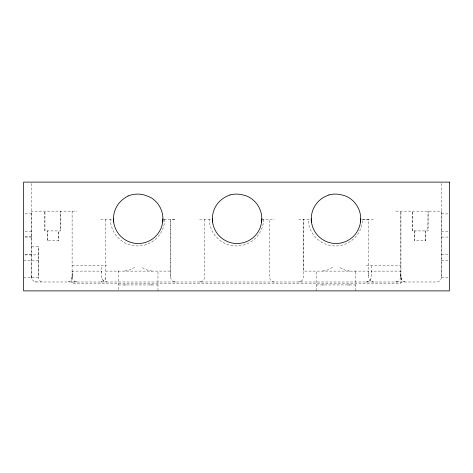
<?xml version="1.0" encoding="UTF-8"?>
<svg xmlns="http://www.w3.org/2000/svg" width="473" height="473" viewBox="0 0 473 473"><rect width="100%" height="100%" fill="white"/><g stroke="black" fill="none" stroke-linecap="round" stroke-linejoin="round"><path stroke-width="0.35" stroke-dasharray="2.37 1.77" d="M395.942 211.135L441.439 211.135L441.439 277.042C441.492 279.673 439.121 282.014 436.496 281.985L36.504 281.985C33.861 282.009 31.543 279.691 31.561 277.042L31.561 211.135L77.052 211.135M31.732 278.325L31.561 276.581M31.561 246.226L38.484 246.226L38.484 277.586C38.473 279.939 40.53 281.997 42.883 281.985M44.911 230.913L44.911 211.135L44.911 230.913L60.733 230.913L60.733 211.135L60.733 230.913M47.383 240.798L47.383 230.913L47.383 240.798L58.262 240.798L58.262 230.913L58.262 240.798M101.772 272.472L101.772 271.118L72.109 271.118C72.44 275.138 72.948 281.837 67.249 281.991M105.704 219.295L105.704 277.042L105.041 279.513L103.232 281.329M157.97 290.889L157.97 271.106L157.296 271.106M170.682 277.042L170.682 219.295L162.883 219.295M204.608 219.295L204.602 277.042C204.62 279.691 202.308 282.003 199.659 281.991M355.779 290.889L355.607 271.106M372.162 281.813L373.481 281.985C370.814 282.026 368.473 279.703 368.497 277.036L368.491 219.295M400.891 277.042L400.891 211.135L400.891 277.042C400.909 279.691 398.591 282.003 395.942 281.991M425.428 230.913L425.617 240.798L414.738 240.798L414.922 230.913M425.617 240.798L425.617 230.913M441.439 183.559L441.268 278.325M371.228 272.472L371.228 271.118L400.891 271.118C400.53 274.955 400.04 281.884 405.751 281.991L404.474 281.819M72.15 272.472L72.109 271.118M72.109 276.333L71.583 280.584L72.109 283.463L400.891 283.463L401.417 280.584L400.891 276.333M164.716 219.295L164.515 222.345A27.198 27.198 0 0 1 110.593 222.345L110.392 219.295M263.621 219.295L263.42 222.345A27.198 27.198 0 0 1 209.498 222.345L209.297 219.295M400.891 282.748L400.891 281.819M72.109 282.748L72.109 281.819M105.041 279.513L105.532 278.319M366.285 281.991C368.934 282.009 371.246 279.691 371.228 277.042L371.228 265.495M369.78 280.542L370.566 279.519M301.035 281.323L302.844 279.513L303.506 277.042L303.506 219.295L303.506 271.106L368.491 271.106L368.491 277.042M134.764 267.44L128.319 270.444L124.21 271.106M332.572 267.44L326.128 270.444L322.012 271.106M102.038 281.819L100.761 281.985L103.232 281.323M301.035 281.323L298.564 281.985L299.793 281.985M199.659 281.991L200.942 281.819M366.285 281.991L367.568 281.819M395.948 281.985L397.225 281.819M72.138 274.967L72.109 277.686M73.812 281.991L74.84 281.985M126.155 284.953L124.21 284.953M152.182 284.953L148.067 284.953M323.958 284.953L322.012 284.953M349.985 284.953L345.875 284.953M25.087 213.879L31.561 213.879M441.439 213.879L447.913 213.879M373.439 219.295L362.525 219.295L362.324 222.345A27.198 27.198 0 0 1 308.402 222.345L308.201 219.295M100.761 219.295L113.502 219.295M172.137 219.295L175.631 219.295L170.688 219.295L170.688 277.036C170.652 279.809 173.207 282.168 175.956 281.985M199.659 219.295L211.786 219.295M261.788 219.295L274.535 219.295M298.564 219.295L310.69 219.295M362.111 219.295L369.159 219.295M412.533 230.913L412.267 211.135L412.267 230.913L428.089 230.913L428.089 211.135L427.817 230.913M25.087 231.185L31.561 231.185M441.439 231.185L447.913 231.185M25.087 236.559L31.561 236.559M25.087 237.079L31.561 237.079M441.439 237.079L447.913 237.079M25.087 254.385L31.561 254.385M441.439 254.385L447.913 254.385M25.063 254.9L38.484 254.9M23.65 260.28L38.484 260.28M441.439 260.28L447.913 260.28M72.109 265.495L106.715 265.495M366.285 265.495L400.891 265.495M118.416 289.571L118.416 271.106L119.917 271.106M105.704 271.106L170.682 271.106M316.224 290.889L316.218 271.106L316.892 271.106M354.271 271.106L355.779 271.106M23.65 277.586L38.484 277.586L38.484 246.226M441.439 277.586L447.913 277.586M118.416 284.953L157.97 284.953M316.218 284.953L355.779 284.953M349.985 271.106L345.875 270.444L339.431 267.44M152.182 271.106L148.067 270.444L141.622 267.44M400.862 274.967L400.891 277.686M72.109 211.135L72.109 277.042C72.091 279.685 74.403 282.009 77.052 281.985M35.227 281.819L36.504 281.985M105.438 281.819L106.715 281.991C104.066 282.009 101.754 279.691 101.772 277.042L101.772 265.495M274.535 281.985C271.886 281.997 269.575 279.685 269.592 277.036L269.592 219.295M174.354 281.813L175.631 281.985M75.769 281.819L77.052 281.991M102.434 279.519L103.22 280.542M400.98 278.325L401.471 279.519M414.738 230.913L414.738 240.798M31.561 183.559L31.561 277.042"/><path stroke-width="0.71" d="M162.706 222.026L162.919 218.798M261.61 222.026L261.817 218.798M360.509 222.026L360.722 218.798M311.275 218.798L311.488 222.026M212.377 218.798L212.584 222.026M113.473 218.798L113.686 222.026M128.094 195.958L125.83 197.389A24.72 24.72 0 0 0 119.255 234.691A24.72 24.72 0 0 0 157.131 234.691A24.72 24.72 0 0 0 150.556 197.389L147.014 195.958A24.72 24.72 0 0 0 128.094 195.958M230.061 194.917L227.637 195.958A24.72 24.72 0 0 0 217.485 233.845A24.72 24.72 0 0 0 256.709 233.845A24.72 24.72 0 0 0 246.557 195.958L242.856 194.917A24.72 24.72 0 0 0 230.061 194.917M328.966 194.917L326.541 195.958A24.72 24.72 0 0 0 316.384 233.845A24.72 24.72 0 0 0 355.613 233.845A24.72 24.72 0 0 0 345.461 195.958L341.76 194.917A24.72 24.72 0 0 0 328.966 194.917M449.35 182.111L23.65 182.111L23.65 290.889L449.35 290.889L449.35 182.111"/></g></svg>
